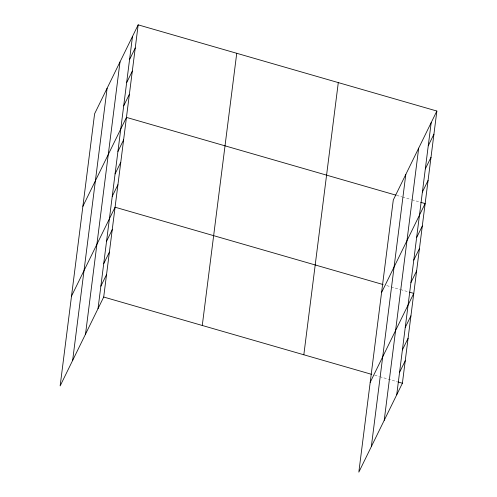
<?xml version="1.0" encoding="UTF-8"?>
<svg xmlns="http://www.w3.org/2000/svg" width="497" height="497" viewBox="0 0 497 497"><rect width="100%" height="100%" fill="white"/><g stroke="black" fill="none" stroke-linecap="round" stroke-linejoin="round"><path stroke-width="0.37" stroke-dasharray="2.48 1.86" d="M396.668 195.364L401.781 196.843M402.508 197.054L411.267 199.583M412.001 199.794L420.033 202.111M386.753 285.607L390.406 286.663M391.133 286.875L399.899 289.403M400.625 289.608L408.658 291.925M374.651 375.216L379.031 376.477M379.758 376.689L397.283 381.746"/><path stroke-width="0.75" d="M72.643 360.437L107.11 88.255M85.521 334.139L119.994 61.957M98.027 308.612L132.494 36.436M138.172 24.85L94.604 113.776L60.137 385.958L103.705 297.032L138.172 24.85L436.863 111.042L402.396 383.224L358.828 472.15L393.295 199.968L436.863 111.042M202.273 325.473L236.74 53.291M303.829 354.777L338.295 82.601M371.334 446.629L405.8 174.447M384.212 420.332L418.685 148.149M396.718 394.811L431.185 122.629M129.568 59.572L135.24 47.985M126.636 82.707L132.314 71.121M123.71 105.842L129.382 94.256M82.887 206.317L126.455 117.391L395.935 195.159M117.932 151.43L123.61 139.843M115.087 173.888L120.765 162.302M112.247 196.34L117.919 184.754M71.512 296.137L115.08 207.212L383.1 284.551M106.557 241.25L112.235 229.664M103.711 263.708L109.39 252.122M100.872 286.16L106.544 274.574M428.259 145.764L433.931 134.178M425.326 168.899L431.005 157.313M422.394 192.035L428.072 180.448M381.578 292.509L425.14 203.584L420.76 202.322M416.623 237.622L422.301 226.042M413.777 260.08L419.456 248.494M410.938 282.532L416.61 270.946M370.203 382.33L413.771 293.404L409.385 292.137M405.248 327.442L410.926 315.856M402.402 349.9L408.08 338.314M399.563 372.352L405.235 360.766M103.705 297.032L371.725 374.371M398.01 381.957L402.396 383.224"/></g></svg>
